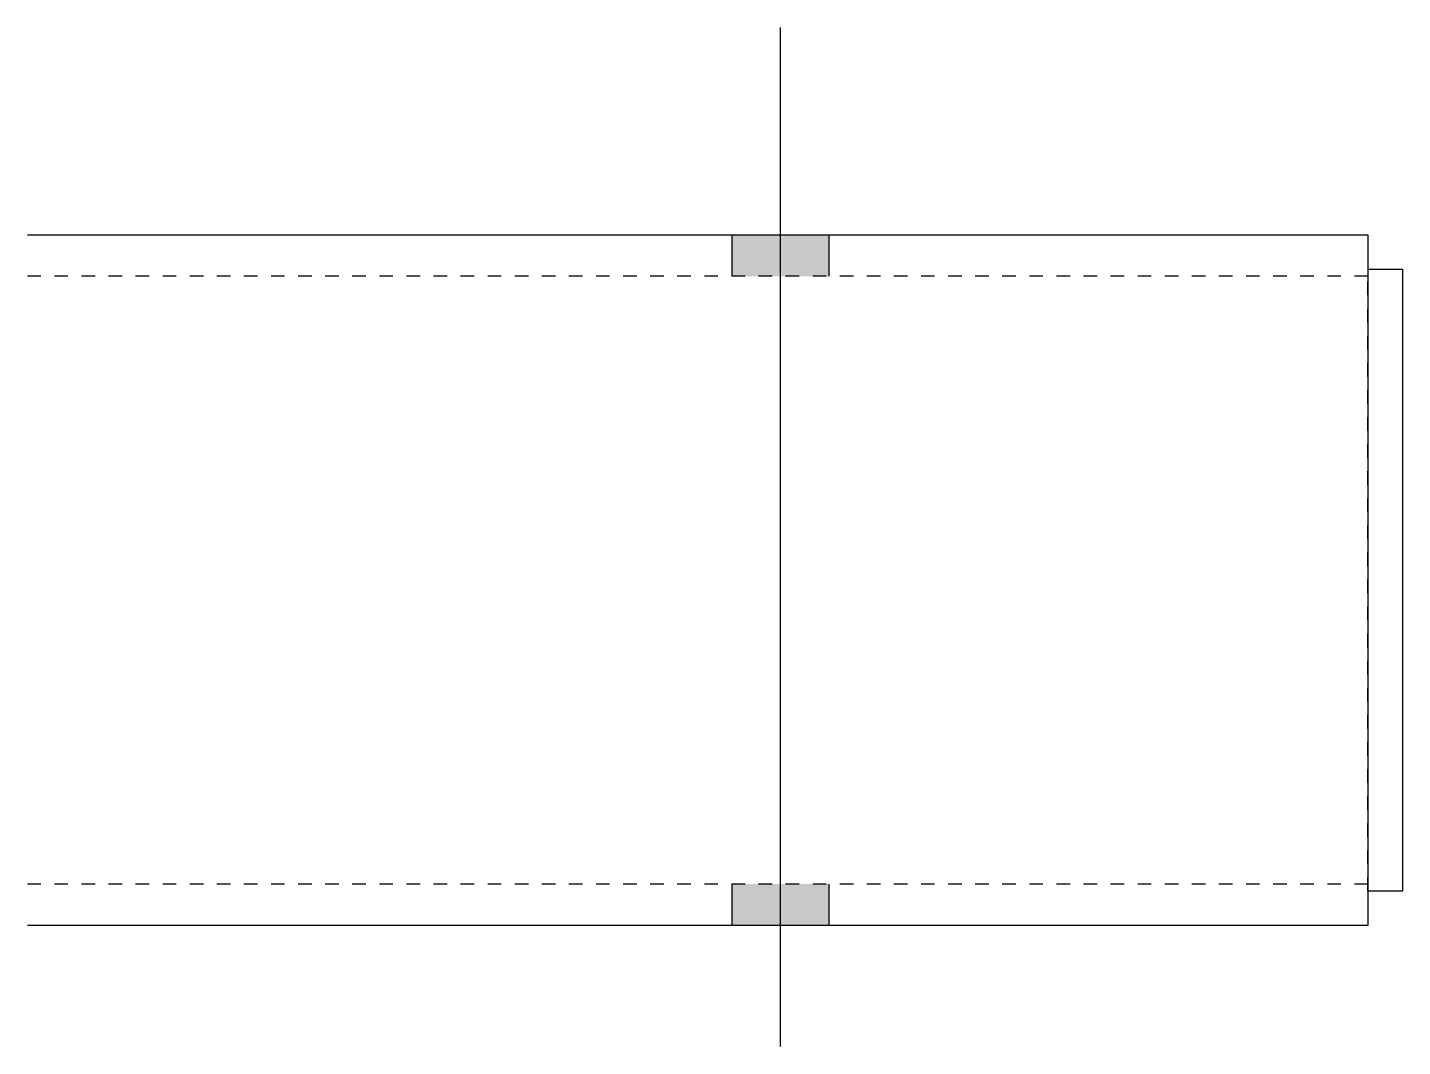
# Model space of a CAD drawing. Header units: millimetres. Extents: x 5 to 42621, y 5 to 1222.
# Drawn here: x 25740.3 to 25939.3, y 4.8 to 152.3 of the extents above; entities that cross this region are included whole.
import ezdxf

# ---------------------------------------------------------------- set-up
doc = ezdxf.new("R2010")
doc.units = ezdxf.units.MM
doc.linetypes.add('DXK_LINE_DOT2', pattern=[3.9198, 1.9599, -1.9599])
doc.layers.add('STÅL', color=7, linetype='Continuous')

msp = doc.modelspace()

# ---------------------------------------------------------------- hatches: boundary and pattern name
at = {"layer": 'STÅL', "linetype": 'Continuous'}
for points in [[(25856.27, 122.3), (25842.27, 122.3), (25842.27, 116.3), (25856.27, 116.3)], [(25856.27, 122.3), (25842.27, 122.3), (25842.27, 116.3), (25856.27, 116.3)], [(25856.27, 28.3), (25842.27, 28.3), (25842.27, 22.3), (25856.27, 22.3)], [(25856.27, 28.3), (25842.27, 28.3), (25842.27, 22.3), (25856.27, 22.3)]]:
    msp.add_hatch(color=96, dxfattribs=at).paths.add_polyline_path(points)

# ---------------------------------------------------------------- linework, layer by layer
at = {"layer": 'STÅL', "color": 96, "linetype": 'Continuous'}
for p, q in [((25849.27, 4.8), (25849.27, 152.3)), ((25849.27, 4.8), (25849.27, 152.3)), ((25842.27, 116.3), (25842.27, 122.3)), ((25842.27, 116.3), (25842.27, 122.3)), ((25856.27, 116.3), (25856.27, 122.3)), ((25856.27, 116.3), (25856.27, 122.3)), ((25842.27, 22.3), (25842.27, 28.3)), ((25842.27, 22.3), (25842.27, 28.3)), ((25856.27, 22.3), (25856.27, 28.3)), ((25856.27, 22.3), (25856.27, 28.3))]:
    msp.add_line(p, q, dxfattribs=at)
at = {"layer": 'STÅL', "color": 2, "linetype": 'Continuous'}
for p, q in [((25740.27, 122.3), (25934.27, 122.3)), ((25934.27, 122.3), (25934.27, 121.39)), ((25934.27, 121.39), (25934.27, 118.79)), ((25934.27, 118.79), (25934.27, 110.3)), ((25934.27, 117.3), (25939.27, 117.3)), ((25939.27, 117.3), (25939.27, 27.3)), ((25934.27, 110.3), (25934.27, 34.3)), ((25934.27, 34.3), (25934.27, 22.3)), ((25939.27, 27.3), (25934.27, 27.3)), ((25934.27, 22.3), (25740.27, 22.3))]:
    msp.add_line(p, q, dxfattribs=at)
at = {"layer": 'STÅL', "color": 7, "linetype": 'DXK_LINE_DOT2'}
for p, q in [((25934.27, 122.3), (25934.27, 118.79)), ((25934.27, 116.3), (25740.27, 116.3)), ((25934.27, 27.3), (25934.27, 117.3)), ((25934.27, 28.3), (25740.27, 28.3))]:
    msp.add_line(p, q, dxfattribs=at)

doc.saveas('drawing.dxf')
